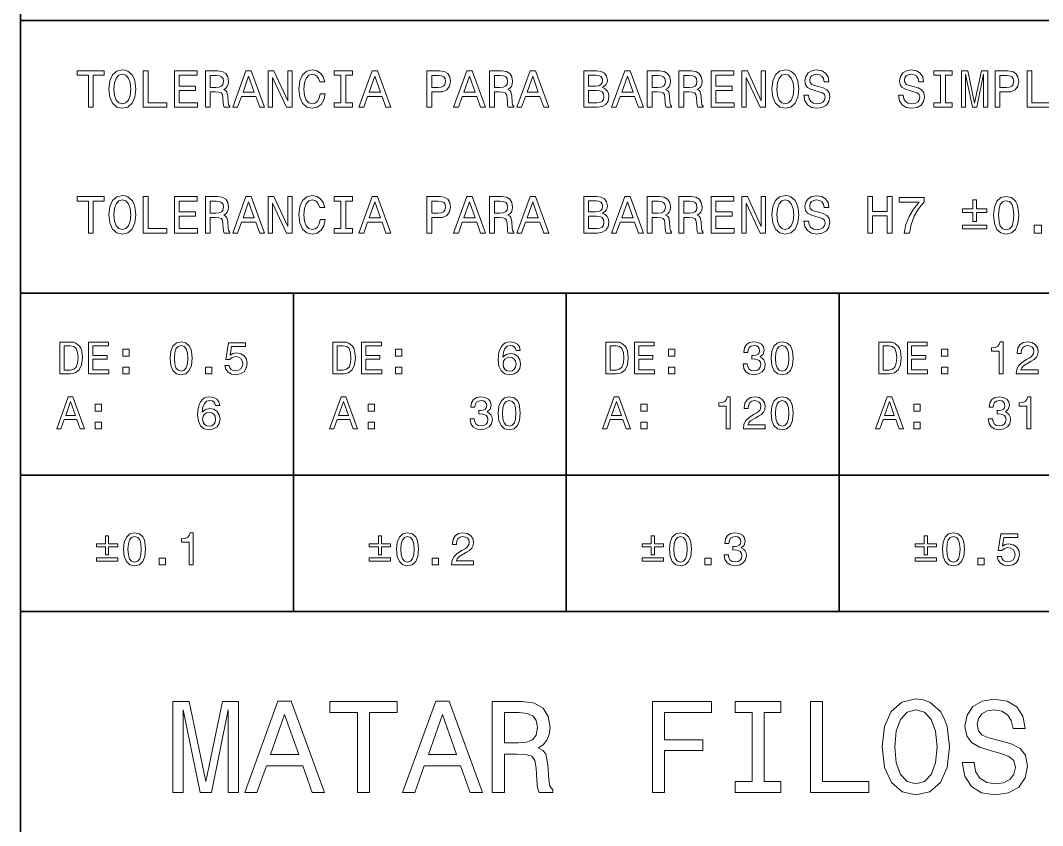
# Model space of a CAD drawing. Extents: x 4 to 291, y 4 to 205.
# Drawn here: x 236.36 to 264.2, y 105.08 to 127.01 of the extents above; entities that cross this region are included whole.
import ezdxf

# ---------------------------------------------------------------- set-up
doc = ezdxf.new("R2010")
doc.units = 0

msp = doc.modelspace()

# ---------------------------------------------------------------- linework, layer by layer
at = {"color": 7, "lineweight": 35}
for p, q in [((236.364685, 204.617981), (236.364685, 3.716543)), ((290.873962, 127.012932), (236.364685, 127.012932)), ((236.364685, 127.012932), (236.364685, 110.907913)), ((236.364685, 119.579849), (290.873962, 119.579849)), ((243.797775, 119.579849), (243.797775, 110.907913)), ((251.23085, 119.579849), (251.23085, 110.907913)), ((258.66394, 119.579849), (258.66394, 110.907913)), ((236.364685, 114.624458), (290.873962, 114.624458)), ((236.364685, 110.907913), (290.873962, 110.907913)), ((236.364685, 110.907913), (290.873962, 110.907913))]:
    msp.add_line(p, q, dxfattribs=at)
at = {"color": 7, "lineweight": 13}
for points in [[(238.215454, 124.646622), (238.346848, 124.646622), (238.346848, 125.517746), (238.646729, 125.517746), (238.646729, 125.637703), (237.914139, 125.637703), (237.914139, 125.517746), (238.215454, 125.517746)], [(238.773834, 125.142159), (238.799545, 124.91938), (238.873795, 124.755157), (238.989471, 124.653763), (239.140854, 124.619492), (239.290787, 124.653763), (239.407898, 124.755157), (239.480728, 124.91938), (239.507858, 125.142159), (239.480728, 125.36351), (239.44931, 125.453476), (239.407898, 125.52774), (239.290787, 125.629135), (239.219391, 125.654839), (239.140854, 125.664833), (238.988037, 125.629135), (238.872375, 125.529167), (238.799545, 125.364937)], [(239.710648, 124.646622), (240.347565, 124.646622), (240.347565, 124.766579), (239.842026, 124.766579), (239.842026, 125.637703), (239.710648, 125.637703)], [(240.560349, 124.646622), (241.18869, 124.646622), (241.18869, 124.766579), (240.691727, 124.766579), (240.691727, 125.102173), (241.13443, 125.102173), (241.13443, 125.220703), (240.691727, 125.220703), (240.691727, 125.517746), (241.177277, 125.517746), (241.177277, 125.637703), (240.560349, 125.637703)], [(241.401474, 124.646622), (241.534286, 124.646622), (241.534286, 125.065048), (241.669952, 125.065048), (241.769913, 125.06076), (241.832748, 125.040771), (241.86702, 124.993645), (241.881302, 124.909386), (241.888443, 124.780861), (241.897018, 124.696602), (241.914154, 124.646622), (242.064102, 124.646622), (242.064102, 124.673752), (242.03125, 124.713737), (242.019836, 124.788002), (242.009827, 124.947945), (241.98555, 125.066475), (241.952713, 125.1036), (241.901306, 125.130737), (241.95842, 125.166435), (241.998413, 125.216423), (242.024109, 125.279259), (242.032684, 125.354942), (242.012695, 125.474899), (241.955566, 125.564865), (241.861313, 125.619133), (241.732788, 125.637703), (241.401474, 125.637703)], [(242.145493, 124.646622), (242.276886, 124.646622), (242.381134, 124.93795), (242.776703, 124.93795), (242.880951, 124.646622), (243.015198, 124.646622), (242.652466, 125.63913), (242.506805, 125.63913)], [(243.113724, 124.646622), (243.232254, 124.646622), (243.232254, 125.45919), (243.612122, 124.646622), (243.764923, 124.646622), (243.764923, 125.637703), (243.644974, 125.637703), (243.644974, 124.825127), (243.269394, 125.637703), (243.113724, 125.637703)], [(244.530365, 125.01506), (244.501801, 124.895103), (244.454681, 124.809418), (244.388992, 124.756584), (244.311874, 124.739449), (244.219055, 124.765152), (244.146225, 124.84227), (244.097672, 124.967934), (244.081955, 125.142159), (244.097672, 125.314957), (244.144791, 125.442055), (244.217621, 125.519173), (244.311874, 125.546303), (244.380417, 125.532021), (244.43898, 125.492035), (244.484665, 125.427773), (244.516083, 125.339233), (244.651749, 125.339233), (244.608917, 125.474899), (244.534653, 125.577721), (244.433258, 125.641983), (244.311874, 125.664833), (244.160507, 125.629135), (244.04483, 125.529167), (243.970566, 125.364937), (243.944855, 125.142159), (243.970566, 124.91938), (244.04483, 124.755157), (244.160507, 124.653763), (244.311874, 124.619492), (244.444687, 124.646622), (244.551788, 124.722313), (244.627472, 124.84655), (244.667465, 125.01506)], [(245.093033, 124.766579), (244.910233, 124.766579), (244.910233, 124.646622), (245.407196, 124.646622), (245.407196, 124.766579), (245.224411, 124.766579), (245.224411, 125.517746), (245.407196, 125.517746), (245.407196, 125.637703), (244.910233, 125.637703), (244.910233, 125.517746), (245.093033, 125.517746)], [(245.58429, 124.646622), (245.715668, 124.646622), (245.819916, 124.93795), (246.215485, 124.93795), (246.319733, 124.646622), (246.453979, 124.646622), (246.091248, 125.63913), (245.945587, 125.63913)], [(247.436478, 124.646622), (247.567871, 124.646622), (247.567871, 125.065048), (247.713531, 125.065048), (247.860626, 125.072182), (247.977722, 125.122169), (248.053406, 125.219276), (248.079117, 125.352089), (248.059128, 125.474899), (248.001999, 125.564865), (247.907745, 125.619133), (247.779221, 125.637703), (247.436478, 125.637703)], [(248.163376, 124.646622), (248.294754, 124.646622), (248.399002, 124.93795), (248.794571, 124.93795), (248.898819, 124.646622), (249.033066, 124.646622), (248.670334, 125.63913), (248.524673, 125.63913)], [(249.138733, 124.646622), (249.271545, 124.646622), (249.271545, 125.065048), (249.407211, 125.065048), (249.507187, 125.06076), (249.570023, 125.040771), (249.604294, 124.993645), (249.618576, 124.909386), (249.625717, 124.780861), (249.634277, 124.696602), (249.651413, 124.646622), (249.801361, 124.646622), (249.801361, 124.673752), (249.768524, 124.713737), (249.757095, 124.788002), (249.747101, 124.947945), (249.722824, 125.066475), (249.689972, 125.1036), (249.638565, 125.130737), (249.695679, 125.166435), (249.735672, 125.216423), (249.761383, 125.279259), (249.769943, 125.354942), (249.749954, 125.474899), (249.692825, 125.564865), (249.598572, 125.619133), (249.470047, 125.637703), (249.138733, 125.637703)], [(249.882767, 124.646622), (250.014145, 124.646622), (250.118393, 124.93795), (250.513962, 124.93795), (250.61821, 124.646622), (250.752457, 124.646622), (250.389725, 125.63913), (250.244064, 125.63913)], [(252.214798, 125.182144), (252.314758, 125.264977), (252.340469, 125.320671), (252.34903, 125.389214), (252.330475, 125.496323), (252.27478, 125.573441), (252.184799, 125.62056), (252.059143, 125.637703), (251.706406, 125.637703), (251.706406, 124.646622), (252.079132, 124.646622), (252.211945, 124.666618), (252.310471, 124.725166), (252.371887, 124.817993), (252.393311, 124.943657), (252.380447, 125.027916), (252.346176, 125.097893), (252.290482, 125.1493)], [(252.461853, 124.646622), (252.593231, 124.646622), (252.697479, 124.93795), (253.093063, 124.93795), (253.197311, 124.646622), (253.331543, 124.646622), (252.968811, 125.63913), (252.823151, 125.63913)], [(253.437225, 124.646622), (253.570038, 124.646622), (253.570038, 125.065048), (253.705704, 125.065048), (253.805664, 125.06076), (253.8685, 125.040771), (253.902771, 124.993645), (253.917053, 124.909386), (253.924194, 124.780861), (253.932755, 124.696602), (253.94989, 124.646622), (254.099838, 124.646622), (254.099838, 124.673752), (254.067001, 124.713737), (254.055573, 124.788002), (254.045578, 124.947945), (254.021301, 125.066475), (253.988449, 125.1036), (253.937042, 125.130737), (253.994171, 125.166435), (254.034149, 125.216423), (254.05986, 125.279259), (254.06842, 125.354942), (254.048431, 125.474899), (253.991318, 125.564865), (253.897064, 125.619133), (253.768539, 125.637703), (253.437225, 125.637703)], [(254.296921, 124.646622), (254.429733, 124.646622), (254.429733, 125.065048), (254.565399, 125.065048), (254.665359, 125.06076), (254.728195, 125.040771), (254.762466, 124.993645), (254.776749, 124.909386), (254.78389, 124.780861), (254.79245, 124.696602), (254.809601, 124.646622), (254.959534, 124.646622), (254.959534, 124.673752), (254.926697, 124.713737), (254.915268, 124.788002), (254.905273, 124.947945), (254.880997, 125.066475), (254.848145, 125.1036), (254.796738, 125.130737), (254.853867, 125.166435), (254.893845, 125.216423), (254.919556, 125.279259), (254.928116, 125.354942), (254.908127, 125.474899), (254.851013, 125.564865), (254.75676, 125.619133), (254.628235, 125.637703), (254.296921, 125.637703)], [(255.175171, 124.646622), (255.803528, 124.646622), (255.803528, 124.766579), (255.306564, 124.766579), (255.306564, 125.102173), (255.749268, 125.102173), (255.749268, 125.220703), (255.306564, 125.220703), (255.306564, 125.517746), (255.792099, 125.517746), (255.792099, 125.637703), (255.175171, 125.637703)], [(256.009155, 124.646622), (256.127686, 124.646622), (256.127686, 125.45919), (256.507568, 124.646622), (256.66037, 124.646622), (256.66037, 125.637703), (256.540405, 125.637703), (256.540405, 124.825127), (256.164825, 125.637703), (256.009155, 125.637703)], [(256.827454, 125.142159), (256.853149, 124.91938), (256.927429, 124.755157), (257.043091, 124.653763), (257.194458, 124.619492), (257.344421, 124.653763), (257.461517, 124.755157), (257.534332, 124.91938), (257.561493, 125.142159), (257.534332, 125.36351), (257.50293, 125.453476), (257.461517, 125.52774), (257.344421, 125.629135), (257.27301, 125.654839), (257.194458, 125.664833), (257.041656, 125.629135), (256.925995, 125.529167), (256.853149, 125.364937)], [(257.828522, 124.973648), (257.698578, 124.973648), (257.727142, 124.822273), (257.798523, 124.710884), (257.908508, 124.643768), (258.057007, 124.619492), (258.204102, 124.642334), (258.314056, 124.70517), (258.384033, 124.803711), (258.40976, 124.933662), (258.388336, 125.050766), (258.328339, 125.12645), (258.231232, 125.176437), (258.101288, 125.213562), (257.989899, 125.2407), (257.917053, 125.272118), (257.875641, 125.31781), (257.862793, 125.389214), (257.875641, 125.453476), (257.912781, 125.502037), (257.96991, 125.534882), (258.048462, 125.546303), (258.128418, 125.532021), (258.191254, 125.493462), (258.232666, 125.429199), (258.252655, 125.342087), (258.382629, 125.342087), (258.382629, 125.344948), (258.359772, 125.479187), (258.292664, 125.579147), (258.186981, 125.641983), (258.044159, 125.663406), (257.915649, 125.641983), (257.815674, 125.582008), (257.751404, 125.489182), (257.728577, 125.369225), (257.747131, 125.262115), (257.801392, 125.189285), (257.887085, 125.140732), (258.004181, 125.1036), (258.119843, 125.070755), (258.20697, 125.039337), (258.259796, 124.993645), (258.278381, 124.91938), (258.26123, 124.843697), (258.216949, 124.786575), (258.149841, 124.75087), (258.062744, 124.739449), (257.965607, 124.755157), (257.891357, 124.80085), (257.844238, 124.875114)], [(260.407623, 124.973648), (260.277649, 124.973648), (260.306213, 124.822273), (260.377625, 124.710884), (260.487579, 124.643768), (260.636108, 124.619492), (260.783203, 124.642334), (260.893158, 124.70517), (260.963135, 124.803711), (260.988831, 124.933662), (260.967407, 125.050766), (260.90744, 125.12645), (260.810333, 125.176437), (260.680389, 125.213562), (260.569, 125.2407), (260.496155, 125.272118), (260.454742, 125.31781), (260.441895, 125.389214), (260.454742, 125.453476), (260.491882, 125.502037), (260.548981, 125.534882), (260.627533, 125.546303), (260.70752, 125.532021), (260.770355, 125.493462), (260.811768, 125.429199), (260.831757, 125.342087), (260.9617, 125.342087), (260.9617, 125.344948), (260.938843, 125.479187), (260.871735, 125.579147), (260.766052, 125.641983), (260.62326, 125.663406), (260.49472, 125.641983), (260.394775, 125.582008), (260.330505, 125.489182), (260.307648, 125.369225), (260.326202, 125.262115), (260.380493, 125.189285), (260.466156, 125.140732), (260.583252, 125.1036), (260.698944, 125.070755), (260.786041, 125.039337), (260.838898, 124.993645), (260.857452, 124.91938), (260.840332, 124.843697), (260.796051, 124.786575), (260.728943, 124.75087), (260.641815, 124.739449), (260.544708, 124.755157), (260.470459, 124.80085), (260.42334, 124.875114)], [(261.427246, 124.766579), (261.244476, 124.766579), (261.244476, 124.646622), (261.741425, 124.646622), (261.741425, 124.766579), (261.558624, 124.766579), (261.558624, 125.517746), (261.741425, 125.517746), (261.741425, 125.637703), (261.244476, 125.637703), (261.244476, 125.517746), (261.427246, 125.517746)], [(261.995636, 124.646622), (262.105591, 124.646622), (262.105591, 125.546303), (262.291229, 124.646622), (262.414062, 124.646622), (262.598267, 125.546303), (262.598267, 124.646622), (262.709656, 124.646622), (262.709656, 125.637703), (262.535431, 125.637703), (262.352631, 124.763725), (262.171265, 125.637703), (261.995636, 125.637703)], [(262.911011, 124.646622), (263.042389, 124.646622), (263.042389, 125.065048), (263.188049, 125.065048), (263.335144, 125.072182), (263.452271, 125.122169), (263.527954, 125.219276), (263.55365, 125.352089), (263.533661, 125.474899), (263.476532, 125.564865), (263.382263, 125.619133), (263.253754, 125.637703), (262.911011, 125.637703)], [(263.782135, 124.646622), (264.419067, 124.646622), (264.419067, 124.766579), (263.913513, 124.766579), (263.913513, 125.637703), (263.782135, 125.637703)], [(238.910934, 125.142159), (238.926636, 125.314957), (238.97377, 125.442055), (239.0466, 125.519173), (239.140854, 125.546303), (239.233673, 125.519173), (239.306503, 125.440628), (239.353622, 125.31353), (239.370758, 125.142159), (239.353622, 124.969368), (239.306503, 124.84227), (239.233673, 124.765152), (239.140854, 124.739449), (239.0466, 124.765152), (238.97377, 124.84227), (238.926636, 124.967934)], [(241.695663, 125.516312), (241.782776, 125.507744), (241.844177, 125.480614), (241.882736, 125.430634), (241.895584, 125.352089), (241.881302, 125.269257), (241.842743, 125.219276), (241.777054, 125.193573), (241.687088, 125.186432), (241.534286, 125.186432), (241.534286, 125.516312)], [(242.426834, 125.059334), (242.579636, 125.496323), (242.732437, 125.059334)], [(245.865616, 125.059334), (246.018417, 125.496323), (246.171219, 125.059334)], [(247.743515, 125.516312), (247.829208, 125.507744), (247.892044, 125.480614), (247.929169, 125.430634), (247.942017, 125.352089), (247.927734, 125.269257), (247.889175, 125.219276), (247.823486, 125.193573), (247.733521, 125.186432), (247.567871, 125.186432), (247.567871, 125.516312)], [(248.444702, 125.059334), (248.597504, 125.496323), (248.750305, 125.059334)], [(249.432922, 125.516312), (249.520035, 125.507744), (249.581436, 125.480614), (249.619995, 125.430634), (249.632858, 125.352089), (249.618576, 125.269257), (249.580017, 125.219276), (249.514328, 125.193573), (249.424347, 125.186432), (249.271545, 125.186432), (249.271545, 125.516312)], [(250.164093, 125.059334), (250.316895, 125.496323), (250.469696, 125.059334)], [(252.031998, 125.226418), (251.837784, 125.226418), (251.837784, 125.519173), (252.043427, 125.519173), (252.120544, 125.510605), (252.174805, 125.484894), (252.207657, 125.440628), (252.219086, 125.374939), (252.206223, 125.309242), (252.171951, 125.26355), (252.113403, 125.234985)], [(252.743179, 125.059334), (252.895981, 125.496323), (253.048782, 125.059334)], [(253.7314, 125.516312), (253.818512, 125.507744), (253.879929, 125.480614), (253.918488, 125.430634), (253.931335, 125.352089), (253.917053, 125.269257), (253.878494, 125.219276), (253.812805, 125.193573), (253.722839, 125.186432), (253.570038, 125.186432), (253.570038, 125.516312)], [(254.591095, 125.516312), (254.678207, 125.507744), (254.739624, 125.480614), (254.778168, 125.430634), (254.791031, 125.352089), (254.776749, 125.269257), (254.73819, 125.219276), (254.672501, 125.193573), (254.582535, 125.186432), (254.429733, 125.186432), (254.429733, 125.516312)], [(256.964539, 125.142159), (256.980255, 125.314957), (257.027374, 125.442055), (257.10022, 125.519173), (257.194458, 125.546303), (257.287292, 125.519173), (257.360107, 125.440628), (257.407257, 125.31353), (257.424377, 125.142159), (257.407257, 124.969368), (257.360107, 124.84227), (257.287292, 124.765152), (257.194458, 124.739449), (257.10022, 124.765152), (257.027374, 124.84227), (256.980255, 124.967934)], [(263.218048, 125.516312), (263.303741, 125.507744), (263.366577, 125.480614), (263.403687, 125.430634), (263.416565, 125.352089), (263.402283, 125.269257), (263.363708, 125.219276), (263.298035, 125.193573), (263.208069, 125.186432), (263.042389, 125.186432), (263.042389, 125.516312)], [(252.063416, 124.765152), (251.837784, 124.765152), (251.837784, 125.106461), (252.050568, 125.106461), (252.140533, 125.096466), (252.204803, 125.066475), (252.243362, 125.01506), (252.25621, 124.940804), (252.243362, 124.862259), (252.207657, 124.807991), (252.147675, 124.775146)], [(238.215454, 121.222122), (238.346848, 121.222122), (238.346848, 122.093246), (238.646729, 122.093246), (238.646729, 122.213203), (237.914139, 122.213203), (237.914139, 122.093246), (238.215454, 122.093246)], [(238.773834, 121.717659), (238.799545, 121.494881), (238.873795, 121.330658), (238.989471, 121.229263), (239.140854, 121.194992), (239.290787, 121.229263), (239.407898, 121.330658), (239.480728, 121.494881), (239.507858, 121.717659), (239.480728, 121.939011), (239.44931, 122.028976), (239.407898, 122.103241), (239.290787, 122.204636), (239.219391, 122.230339), (239.140854, 122.240334), (238.988037, 122.204636), (238.872375, 122.104668), (238.799545, 121.940437)], [(239.710648, 121.222122), (240.347565, 121.222122), (240.347565, 121.342079), (239.842026, 121.342079), (239.842026, 122.213203), (239.710648, 122.213203)], [(240.560349, 121.222122), (241.18869, 121.222122), (241.18869, 121.342079), (240.691727, 121.342079), (240.691727, 121.677673), (241.13443, 121.677673), (241.13443, 121.796204), (240.691727, 121.796204), (240.691727, 122.093246), (241.177277, 122.093246), (241.177277, 122.213203), (240.560349, 122.213203)], [(241.401474, 121.222122), (241.534286, 121.222122), (241.534286, 121.640549), (241.669952, 121.640549), (241.769913, 121.636261), (241.832748, 121.616272), (241.86702, 121.569145), (241.881302, 121.484886), (241.888443, 121.356361), (241.897018, 121.272102), (241.914154, 121.222122), (242.064102, 121.222122), (242.064102, 121.249252), (242.03125, 121.289238), (242.019836, 121.363503), (242.009827, 121.523445), (241.98555, 121.641975), (241.952713, 121.6791), (241.901306, 121.706238), (241.95842, 121.741936), (241.998413, 121.791924), (242.024109, 121.854759), (242.032684, 121.930443), (242.012695, 122.0504), (241.955566, 122.140366), (241.861313, 122.194633), (241.732788, 122.213203), (241.401474, 122.213203)], [(242.145493, 121.222122), (242.276886, 121.222122), (242.381134, 121.513451), (242.776703, 121.513451), (242.880951, 121.222122), (243.015198, 121.222122), (242.652466, 122.21463), (242.506805, 122.21463)], [(243.113724, 121.222122), (243.232254, 121.222122), (243.232254, 122.034691), (243.612122, 121.222122), (243.764923, 121.222122), (243.764923, 122.213203), (243.644974, 122.213203), (243.644974, 121.400627), (243.269394, 122.213203), (243.113724, 122.213203)], [(244.530365, 121.590561), (244.501801, 121.470604), (244.454681, 121.384918), (244.388992, 121.332085), (244.311874, 121.314949), (244.219055, 121.340652), (244.146225, 121.41777), (244.097672, 121.543434), (244.081955, 121.717659), (244.097672, 121.890457), (244.144791, 122.017555), (244.217621, 122.094673), (244.311874, 122.121803), (244.380417, 122.107521), (244.43898, 122.067535), (244.484665, 122.003273), (244.516083, 121.914734), (244.651749, 121.914734), (244.608917, 122.0504), (244.534653, 122.153221), (244.433258, 122.217484), (244.311874, 122.240334), (244.160507, 122.204636), (244.04483, 122.104668), (243.970566, 121.940437), (243.944855, 121.717659), (243.970566, 121.494881), (244.04483, 121.330658), (244.160507, 121.229263), (244.311874, 121.194992), (244.444687, 121.222122), (244.551788, 121.297813), (244.627472, 121.42205), (244.667465, 121.590561)], [(245.093033, 121.342079), (244.910233, 121.342079), (244.910233, 121.222122), (245.407196, 121.222122), (245.407196, 121.342079), (245.224411, 121.342079), (245.224411, 122.093246), (245.407196, 122.093246), (245.407196, 122.213203), (244.910233, 122.213203), (244.910233, 122.093246), (245.093033, 122.093246)], [(245.58429, 121.222122), (245.715668, 121.222122), (245.819916, 121.513451), (246.215485, 121.513451), (246.319733, 121.222122), (246.453979, 121.222122), (246.091248, 122.21463), (245.945587, 122.21463)], [(247.436478, 121.222122), (247.567871, 121.222122), (247.567871, 121.640549), (247.713531, 121.640549), (247.860626, 121.647682), (247.977722, 121.69767), (248.053406, 121.794777), (248.079117, 121.927589), (248.059128, 122.0504), (248.001999, 122.140366), (247.907745, 122.194633), (247.779221, 122.213203), (247.436478, 122.213203)], [(248.163376, 121.222122), (248.294754, 121.222122), (248.399002, 121.513451), (248.794571, 121.513451), (248.898819, 121.222122), (249.033066, 121.222122), (248.670334, 122.21463), (248.524673, 122.21463)], [(249.138733, 121.222122), (249.271545, 121.222122), (249.271545, 121.640549), (249.407211, 121.640549), (249.507187, 121.636261), (249.570023, 121.616272), (249.604294, 121.569145), (249.618576, 121.484886), (249.625717, 121.356361), (249.634277, 121.272102), (249.651413, 121.222122), (249.801361, 121.222122), (249.801361, 121.249252), (249.768524, 121.289238), (249.757095, 121.363503), (249.747101, 121.523445), (249.722824, 121.641975), (249.689972, 121.6791), (249.638565, 121.706238), (249.695679, 121.741936), (249.735672, 121.791924), (249.761383, 121.854759), (249.769943, 121.930443), (249.749954, 122.0504), (249.692825, 122.140366), (249.598572, 122.194633), (249.470047, 122.213203), (249.138733, 122.213203)], [(249.882767, 121.222122), (250.014145, 121.222122), (250.118393, 121.513451), (250.513962, 121.513451), (250.61821, 121.222122), (250.752457, 121.222122), (250.389725, 122.21463), (250.244064, 122.21463)], [(252.214798, 121.757645), (252.314758, 121.840477), (252.340469, 121.896172), (252.34903, 121.964714), (252.330475, 122.071823), (252.27478, 122.148941), (252.184799, 122.19606), (252.059143, 122.213203), (251.706406, 122.213203), (251.706406, 121.222122), (252.079132, 121.222122), (252.211945, 121.242119), (252.310471, 121.300667), (252.371887, 121.393494), (252.393311, 121.519157), (252.380447, 121.603416), (252.346176, 121.673393), (252.290482, 121.7248)], [(252.461853, 121.222122), (252.593231, 121.222122), (252.697479, 121.513451), (253.093063, 121.513451), (253.197311, 121.222122), (253.331543, 121.222122), (252.968811, 122.21463), (252.823151, 122.21463)], [(253.437225, 121.222122), (253.570038, 121.222122), (253.570038, 121.640549), (253.705704, 121.640549), (253.805664, 121.636261), (253.8685, 121.616272), (253.902771, 121.569145), (253.917053, 121.484886), (253.924194, 121.356361), (253.932755, 121.272102), (253.94989, 121.222122), (254.099838, 121.222122), (254.099838, 121.249252), (254.067001, 121.289238), (254.055573, 121.363503), (254.045578, 121.523445), (254.021301, 121.641975), (253.988449, 121.6791), (253.937042, 121.706238), (253.994171, 121.741936), (254.034149, 121.791924), (254.05986, 121.854759), (254.06842, 121.930443), (254.048431, 122.0504), (253.991318, 122.140366), (253.897064, 122.194633), (253.768539, 122.213203), (253.437225, 122.213203)], [(254.296921, 121.222122), (254.429733, 121.222122), (254.429733, 121.640549), (254.565399, 121.640549), (254.665359, 121.636261), (254.728195, 121.616272), (254.762466, 121.569145), (254.776749, 121.484886), (254.78389, 121.356361), (254.79245, 121.272102), (254.809601, 121.222122), (254.959534, 121.222122), (254.959534, 121.249252), (254.926697, 121.289238), (254.915268, 121.363503), (254.905273, 121.523445), (254.880997, 121.641975), (254.848145, 121.6791), (254.796738, 121.706238), (254.853867, 121.741936), (254.893845, 121.791924), (254.919556, 121.854759), (254.928116, 121.930443), (254.908127, 122.0504), (254.851013, 122.140366), (254.75676, 122.194633), (254.628235, 122.213203), (254.296921, 122.213203)], [(255.175171, 121.222122), (255.803528, 121.222122), (255.803528, 121.342079), (255.306564, 121.342079), (255.306564, 121.677673), (255.749268, 121.677673), (255.749268, 121.796204), (255.306564, 121.796204), (255.306564, 122.093246), (255.792099, 122.093246), (255.792099, 122.213203), (255.175171, 122.213203)], [(256.009155, 121.222122), (256.127686, 121.222122), (256.127686, 122.034691), (256.507568, 121.222122), (256.66037, 121.222122), (256.66037, 122.213203), (256.540405, 122.213203), (256.540405, 121.400627), (256.164825, 122.213203), (256.009155, 122.213203)], [(256.827454, 121.717659), (256.853149, 121.494881), (256.927429, 121.330658), (257.043091, 121.229263), (257.194458, 121.194992), (257.344421, 121.229263), (257.461517, 121.330658), (257.534332, 121.494881), (257.561493, 121.717659), (257.534332, 121.939011), (257.50293, 122.028976), (257.461517, 122.103241), (257.344421, 122.204636), (257.27301, 122.230339), (257.194458, 122.240334), (257.041656, 122.204636), (256.925995, 122.104668), (256.853149, 121.940437)], [(257.828522, 121.549149), (257.698578, 121.549149), (257.727142, 121.397774), (257.798523, 121.286385), (257.908508, 121.219269), (258.057007, 121.194992), (258.204102, 121.217834), (258.314056, 121.28067), (258.384033, 121.379211), (258.40976, 121.509163), (258.388336, 121.626266), (258.328339, 121.70195), (258.231232, 121.751938), (258.101288, 121.789062), (257.989899, 121.8162), (257.917053, 121.847618), (257.875641, 121.893311), (257.862793, 121.964714), (257.875641, 122.028976), (257.912781, 122.077538), (257.96991, 122.110382), (258.048462, 122.121803), (258.128418, 122.107521), (258.191254, 122.068962), (258.232666, 122.0047), (258.252655, 121.917587), (258.382629, 121.917587), (258.382629, 121.920448), (258.359772, 122.054688), (258.292664, 122.154648), (258.186981, 122.217484), (258.044159, 122.238907), (257.915649, 122.217484), (257.815674, 122.157509), (257.751404, 122.064682), (257.728577, 121.944725), (257.747131, 121.837616), (257.801392, 121.764786), (257.887085, 121.716232), (258.004181, 121.6791), (258.119843, 121.646255), (258.20697, 121.614838), (258.259796, 121.569145), (258.278381, 121.494881), (258.26123, 121.419197), (258.216949, 121.362076), (258.149841, 121.32637), (258.062744, 121.314949), (257.965607, 121.330658), (257.891357, 121.37635), (257.844238, 121.450615)], [(259.44223, 121.222122), (259.575043, 121.222122), (259.575043, 121.687675), (259.972046, 121.687675), (259.972046, 121.222122), (260.103424, 121.222122), (260.103424, 122.213203), (259.972046, 122.213203), (259.972046, 121.809059), (259.575043, 121.809059), (259.575043, 122.213203), (259.44223, 122.213203)], [(262.868164, 121.706238), (262.889587, 121.482033), (262.956726, 121.32209), (263.063812, 121.224976), (263.212341, 121.193558), (263.359436, 121.224976), (263.466522, 121.32209), (263.532227, 121.482033), (263.555084, 121.706238), (263.532227, 121.929016), (263.505096, 122.017555), (263.466522, 122.090385), (263.359436, 122.187492), (263.212341, 122.220337), (263.063812, 122.187492), (262.956726, 122.088959), (262.889587, 121.929016)], [(238.910934, 121.717659), (238.926636, 121.890457), (238.97377, 122.017555), (239.0466, 122.094673), (239.140854, 122.121803), (239.233673, 122.094673), (239.306503, 122.016129), (239.353622, 121.88903), (239.370758, 121.717659), (239.353622, 121.544868), (239.306503, 121.41777), (239.233673, 121.340652), (239.140854, 121.314949), (239.0466, 121.340652), (238.97377, 121.41777), (238.926636, 121.543434)], [(241.695663, 122.091812), (241.782776, 122.083244), (241.844177, 122.056114), (241.882736, 122.006134), (241.895584, 121.927589), (241.881302, 121.844757), (241.842743, 121.794777), (241.777054, 121.769073), (241.687088, 121.761932), (241.534286, 121.761932), (241.534286, 122.091812)], [(242.426834, 121.634834), (242.579636, 122.071823), (242.732437, 121.634834)], [(245.865616, 121.634834), (246.018417, 122.071823), (246.171219, 121.634834)], [(247.743515, 122.091812), (247.829208, 122.083244), (247.892044, 122.056114), (247.929169, 122.006134), (247.942017, 121.927589), (247.927734, 121.844757), (247.889175, 121.794777), (247.823486, 121.769073), (247.733521, 121.761932), (247.567871, 121.761932), (247.567871, 122.091812)], [(248.444702, 121.634834), (248.597504, 122.071823), (248.750305, 121.634834)], [(249.432922, 122.091812), (249.520035, 122.083244), (249.581436, 122.056114), (249.619995, 122.006134), (249.632858, 121.927589), (249.618576, 121.844757), (249.580017, 121.794777), (249.514328, 121.769073), (249.424347, 121.761932), (249.271545, 121.761932), (249.271545, 122.091812)], [(250.164093, 121.634834), (250.316895, 122.071823), (250.469696, 121.634834)], [(252.031998, 121.801918), (251.837784, 121.801918), (251.837784, 122.094673), (252.043427, 122.094673), (252.120544, 122.086105), (252.174805, 122.060394), (252.207657, 122.016129), (252.219086, 121.950439), (252.206223, 121.884743), (252.171951, 121.83905), (252.113403, 121.810486)], [(252.743179, 121.634834), (252.895981, 122.071823), (253.048782, 121.634834)], [(253.7314, 122.091812), (253.818512, 122.083244), (253.879929, 122.056114), (253.918488, 122.006134), (253.931335, 121.927589), (253.917053, 121.844757), (253.878494, 121.794777), (253.812805, 121.769073), (253.722839, 121.761932), (253.570038, 121.761932), (253.570038, 122.091812)], [(254.591095, 122.091812), (254.678207, 122.083244), (254.739624, 122.056114), (254.778168, 122.006134), (254.791031, 121.927589), (254.776749, 121.844757), (254.73819, 121.794777), (254.672501, 121.769073), (254.582535, 121.761932), (254.429733, 121.761932), (254.429733, 122.091812)], [(256.964539, 121.717659), (256.980255, 121.890457), (257.027374, 122.017555), (257.10022, 122.094673), (257.194458, 122.121803), (257.287292, 122.094673), (257.360107, 122.016129), (257.407257, 121.88903), (257.424377, 121.717659), (257.407257, 121.544868), (257.360107, 121.41777), (257.287292, 121.340652), (257.194458, 121.314949), (257.10022, 121.340652), (257.027374, 121.41777), (256.980255, 121.543434)], [(260.434753, 121.222122), (260.578979, 121.222122), (260.626099, 121.457756), (260.708923, 121.677673), (260.82605, 121.881889), (260.978851, 122.07325), (260.978851, 122.19178), (260.299072, 122.19178), (260.299072, 122.061829), (260.841736, 122.061829), (260.684662, 121.869034), (260.566132, 121.667679), (260.483307, 121.453468)], [(262.302673, 121.53344), (262.401184, 121.53344), (262.401184, 121.780495), (262.68396, 121.780495), (262.68396, 121.877602), (262.401184, 121.877602), (262.401184, 122.12323), (262.302673, 122.12323), (262.302673, 121.877602), (262.019897, 121.877602), (262.019897, 121.780495), (262.302673, 121.780495)], [(263.00528, 121.706238), (263.016693, 121.879036), (263.052399, 122.003273), (263.116669, 122.076103), (263.212341, 122.101814), (263.30658, 122.076103), (263.37085, 122.003273), (263.406555, 121.879036), (263.417969, 121.706238), (263.406555, 121.532013), (263.37085, 121.407768), (263.30658, 121.334938), (263.212341, 121.310661), (263.116669, 121.334938), (263.052399, 121.407768), (263.016693, 121.532013)], [(252.063416, 121.340652), (251.837784, 121.340652), (251.837784, 121.681961), (252.050568, 121.681961), (252.140533, 121.671967), (252.204803, 121.641975), (252.243362, 121.590561), (252.25621, 121.516304), (252.243362, 121.437759), (252.207657, 121.383492), (252.147675, 121.350647)], [(262.019897, 121.436333), (262.019897, 121.337799), (262.68396, 121.337799), (262.68396, 121.436333)], [(263.973511, 121.222122), (264.170563, 121.222122), (264.170563, 121.434906), (263.973511, 121.434906)], [(237.730621, 118.25264), (237.441971, 118.25264), (237.441971, 117.385445), (237.730621, 117.385445), (237.866821, 117.412933), (237.968048, 117.496658), (238.030518, 117.632858), (238.053009, 117.819038), (238.03302, 118.008972), (238.008026, 118.083946), (237.973038, 118.143929), (237.871826, 118.225151), (237.805603, 118.24514)], [(237.721878, 118.148926), (237.816849, 118.13018), (237.881821, 118.072701), (237.920563, 117.970238), (237.93306, 117.819038), (237.919312, 117.672844), (237.880569, 117.570381), (237.814346, 117.509148), (237.721878, 117.489159), (237.558182, 117.489159), (237.558182, 118.148926)], [(238.221695, 117.385445), (238.771515, 117.385445), (238.771515, 117.49041), (238.336655, 117.49041), (238.336655, 117.78405), (238.72403, 117.78405), (238.72403, 117.887764), (238.336655, 117.887764), (238.336655, 118.147675), (238.761505, 118.147675), (238.761505, 118.25264), (238.221695, 118.25264)], [(239.150131, 117.87027), (239.322571, 117.87027), (239.322571, 118.056458), (239.150131, 118.056458)], [(240.439667, 117.809044), (240.458405, 117.612862), (240.517136, 117.472916), (240.610855, 117.387947), (240.740814, 117.360451), (240.869522, 117.387947), (240.963226, 117.472916), (241.020706, 117.612862), (241.04071, 117.809044), (241.020706, 118.003975), (240.996979, 118.081451), (240.963226, 118.14518), (240.869522, 118.230148), (240.740814, 118.258888), (240.610855, 118.230148), (240.517136, 118.143929), (240.458405, 118.003975)], [(240.559631, 117.809044), (240.569626, 117.960243), (240.600861, 118.068954), (240.657089, 118.132683), (240.740814, 118.155174), (240.823288, 118.132683), (240.879517, 118.068954), (240.910751, 117.960243), (240.920746, 117.809044), (240.910751, 117.656601), (240.879517, 117.54789), (240.823288, 117.484161), (240.740814, 117.462914), (240.657089, 117.484161), (240.600861, 117.54789), (240.569626, 117.656601)], [(241.935394, 117.611618), (241.962875, 117.509148), (242.024109, 117.429176), (242.114075, 117.379196), (242.229034, 117.360451), (242.35524, 117.382942), (242.453949, 117.444176), (242.516434, 117.541641), (242.540176, 117.666595), (242.518936, 117.782806), (242.458954, 117.874023), (242.365234, 117.932755), (242.244034, 117.953995), (242.150314, 117.938995), (242.077835, 117.897766), (242.112823, 118.131432), (242.492691, 118.131432), (242.492691, 118.233894), (242.029114, 118.233894), (241.960388, 117.774055), (242.060349, 117.774055), (242.132812, 117.832787), (242.225281, 117.854027), (242.305252, 117.840286), (242.366486, 117.800301), (242.405228, 117.739067), (242.418976, 117.660347), (242.405228, 117.581627), (242.365234, 117.520393), (242.304016, 117.481659), (242.225281, 117.467918), (242.159058, 117.476662), (242.107834, 117.505402), (242.070343, 117.550385), (242.051605, 117.611618)], [(245.163712, 118.25264), (244.875061, 118.25264), (244.875061, 117.385445), (245.163712, 117.385445), (245.299911, 117.412933), (245.401138, 117.496658), (245.463608, 117.632858), (245.486099, 117.819038), (245.46611, 118.008972), (245.441116, 118.083946), (245.406128, 118.143929), (245.304916, 118.225151), (245.238693, 118.24514)], [(245.154968, 118.148926), (245.249939, 118.13018), (245.314911, 118.072701), (245.353653, 117.970238), (245.36615, 117.819038), (245.352402, 117.672844), (245.31366, 117.570381), (245.247437, 117.509148), (245.154968, 117.489159), (244.991272, 117.489159), (244.991272, 118.148926)], [(245.654785, 117.385445), (246.204605, 117.385445), (246.204605, 117.49041), (245.769745, 117.49041), (245.769745, 117.78405), (246.15712, 117.78405), (246.15712, 117.887764), (245.769745, 117.887764), (245.769745, 118.147675), (246.194595, 118.147675), (246.194595, 118.25264), (245.654785, 118.25264)], [(246.583221, 117.87027), (246.755646, 117.87027), (246.755646, 118.056458), (246.583221, 118.056458)], [(249.978271, 118.018974), (249.954529, 118.120186), (249.899536, 118.19516), (249.814575, 118.242645), (249.704605, 118.258888), (249.63089, 118.250137), (249.567154, 118.226395), (249.510925, 118.18766), (249.46344, 118.132683), (249.425964, 118.063957), (249.398468, 117.980232), (249.380981, 117.881516), (249.375977, 117.770309), (249.395966, 117.592873), (249.457199, 117.464165), (249.555908, 117.386696), (249.690872, 117.360451), (249.812073, 117.382942), (249.904541, 117.441673), (249.964523, 117.534142), (249.985764, 117.651604), (249.964523, 117.770309), (249.907043, 117.861526), (249.818314, 117.919006), (249.708359, 117.938995), (249.589645, 117.914009), (249.500931, 117.842781), (249.519669, 117.980232), (249.559662, 118.078949), (249.620895, 118.13768), (249.705856, 118.157669), (249.768341, 118.147675), (249.815826, 118.121437), (249.847061, 118.077698), (249.863312, 118.018974)], [(252.596786, 118.25264), (252.308136, 118.25264), (252.308136, 117.385445), (252.596786, 117.385445), (252.732986, 117.412933), (252.834213, 117.496658), (252.896683, 117.632858), (252.919174, 117.819038), (252.899185, 118.008972), (252.874191, 118.083946), (252.839203, 118.143929), (252.737991, 118.225151), (252.671768, 118.24514)], [(252.588043, 118.148926), (252.683014, 118.13018), (252.747986, 118.072701), (252.786728, 117.970238), (252.799225, 117.819038), (252.785477, 117.672844), (252.746735, 117.570381), (252.680511, 117.509148), (252.588043, 117.489159), (252.424347, 117.489159), (252.424347, 118.148926)], [(253.08786, 117.385445), (253.63768, 117.385445), (253.63768, 117.49041), (253.20282, 117.49041), (253.20282, 117.78405), (253.590195, 117.78405), (253.590195, 117.887764), (253.20282, 117.887764), (253.20282, 118.147675), (253.62767, 118.147675), (253.62767, 118.25264), (253.08786, 118.25264)], [(254.016296, 117.87027), (254.188721, 117.87027), (254.188721, 118.056458), (254.016296, 118.056458)], [(256.044312, 117.657845), (256.044312, 117.649101), (256.064301, 117.529144), (256.123047, 117.439178), (256.215515, 117.381699), (256.337982, 117.360451), (256.467926, 117.381699), (256.565399, 117.436676), (256.627869, 117.524147), (256.65036, 117.636604), (256.64035, 117.710327), (256.612885, 117.770309), (256.567902, 117.816544), (256.507904, 117.850281), (256.589142, 117.917755), (256.617859, 118.025215), (256.599121, 118.122681), (256.54541, 118.196411), (256.457916, 118.242645), (256.337982, 118.258888), (256.225494, 118.238892), (256.139282, 118.183914), (256.083069, 118.096443), (256.064301, 117.980232), (256.064301, 117.971489), (256.175537, 117.971489), (256.185516, 118.05146), (256.218018, 118.10894), (256.270477, 118.143929), (256.344208, 118.156425), (256.40918, 118.146423), (256.456665, 118.120186), (256.485413, 118.077698), (256.496674, 118.020218), (256.485413, 117.958992), (256.455414, 117.917755), (256.402954, 117.892769), (256.331726, 117.885269), (256.28299, 117.88652), (256.28299, 117.787804), (256.344208, 117.790298), (256.422943, 117.779053), (256.481659, 117.749069), (256.516663, 117.700333), (256.529144, 117.636604), (256.515411, 117.564133), (256.479156, 117.510399), (256.421692, 117.476662), (256.345459, 117.465416), (256.266754, 117.477913), (256.209259, 117.515396), (256.173035, 117.575378), (256.159271, 117.657845)], [(256.810303, 117.809044), (256.829041, 117.612862), (256.887787, 117.472916), (256.981476, 117.387947), (257.11145, 117.360451), (257.240143, 117.387947), (257.333862, 117.472916), (257.391357, 117.612862), (257.411346, 117.809044), (257.391357, 118.003975), (257.367615, 118.081451), (257.333862, 118.14518), (257.240143, 118.230148), (257.11145, 118.258888), (256.981476, 118.230148), (256.887787, 118.143929), (256.829041, 118.003975)], [(256.930267, 117.809044), (256.940247, 117.960243), (256.971497, 118.068954), (257.02771, 118.132683), (257.11145, 118.155174), (257.193909, 118.132683), (257.250153, 118.068954), (257.281372, 117.960243), (257.291382, 117.809044), (257.281372, 117.656601), (257.250153, 117.54789), (257.193909, 117.484161), (257.11145, 117.462914), (257.02771, 117.484161), (256.971497, 117.54789), (256.940247, 117.656601)], [(260.029907, 118.25264), (259.741241, 118.25264), (259.741241, 117.385445), (260.029907, 117.385445), (260.166107, 117.412933), (260.267303, 117.496658), (260.329803, 117.632858), (260.352295, 117.819038), (260.332275, 118.008972), (260.307312, 118.083946), (260.272308, 118.143929), (260.171082, 118.225151), (260.104858, 118.24514)], [(260.021149, 118.148926), (260.116119, 118.13018), (260.181091, 118.072701), (260.219818, 117.970238), (260.23233, 117.819038), (260.218567, 117.672844), (260.17984, 117.570381), (260.113617, 117.509148), (260.021149, 117.489159), (259.857452, 117.489159), (259.857452, 118.148926)], [(260.520966, 117.385445), (261.07077, 117.385445), (261.07077, 117.49041), (260.635925, 117.49041), (260.635925, 117.78405), (261.023285, 117.78405), (261.023285, 117.887764), (260.635925, 117.887764), (260.635925, 118.147675), (261.060791, 118.147675), (261.060791, 118.25264), (260.520966, 118.25264)], [(261.449402, 117.87027), (261.621826, 117.87027), (261.621826, 118.056458), (261.449402, 118.056458)], [(263.017578, 117.385445), (263.131287, 117.385445), (263.131287, 118.258888), (263.046326, 118.258888), (263.023834, 118.182663), (262.978851, 118.131432), (262.910126, 118.10144), (262.815155, 118.091446), (262.815155, 118.002724), (263.017578, 118.002724)], [(263.487427, 117.385445), (264.083466, 117.385445), (264.083466, 117.492905), (263.612366, 117.492905), (263.638611, 117.551636), (263.683594, 117.600372), (263.822296, 117.689087), (263.896027, 117.726578), (263.978516, 117.780304), (264.037231, 117.842781), (264.070953, 117.916504), (264.083466, 118.000229), (264.062225, 118.105186), (264.003479, 118.18766), (263.913513, 118.240143), (263.797302, 118.258888), (263.677368, 118.23764), (263.586151, 118.178917), (263.527405, 118.085197), (263.507416, 117.961494), (263.507416, 117.944), (263.621124, 117.944), (263.621124, 117.953995), (263.632385, 118.038963), (263.666107, 118.10144), (263.719849, 118.141426), (263.791077, 118.155174), (263.863556, 118.142677), (263.917267, 118.111435), (263.952271, 118.062706), (263.964752, 118.00148), (263.955994, 117.944), (263.932281, 117.895264), (263.892273, 117.852783), (263.837311, 117.815292), (263.76358, 117.775307), (263.641113, 117.697838), (263.554901, 117.615364), (263.503662, 117.515396), (263.487427, 117.389191)], [(249.864548, 117.650352), (249.850815, 117.571632), (249.815826, 117.51165), (249.759598, 117.471664), (249.689621, 117.459167), (249.615891, 117.471664), (249.559662, 117.510399), (249.523422, 117.570381), (249.512177, 117.649101), (249.524673, 117.726578), (249.559662, 117.785301), (249.617142, 117.822792), (249.694611, 117.836533), (249.762085, 117.822792), (249.815826, 117.786552), (249.850815, 117.727821)], [(239.150131, 117.385445), (239.322571, 117.385445), (239.322571, 117.571632), (239.150131, 117.571632)], [(241.40683, 117.385445), (241.579269, 117.385445), (241.579269, 117.571632), (241.40683, 117.571632)], [(246.583221, 117.385445), (246.755646, 117.385445), (246.755646, 117.571632), (246.583221, 117.571632)], [(254.016296, 117.385445), (254.188721, 117.385445), (254.188721, 117.571632), (254.016296, 117.571632)], [(261.449402, 117.385445), (261.621826, 117.385445), (261.621826, 117.571632), (261.449402, 117.571632)], [(237.352005, 115.887222), (237.466965, 115.887222), (237.558182, 116.142136), (237.904312, 116.142136), (237.995529, 115.887222), (238.112991, 115.887222), (237.795609, 116.755669), (237.668152, 116.755669)], [(241.792938, 116.520752), (241.769196, 116.621964), (241.714218, 116.696938), (241.629242, 116.744415), (241.519287, 116.760666), (241.445557, 116.751915), (241.381836, 116.728172), (241.325607, 116.689438), (241.278122, 116.63446), (241.240631, 116.565735), (241.21315, 116.48201), (241.195648, 116.383293), (241.190659, 116.272087), (241.210648, 116.09465), (241.271881, 115.965942), (241.37059, 115.888474), (241.505539, 115.862228), (241.626755, 115.88472), (241.719208, 115.943451), (241.77919, 116.035919), (241.80043, 116.153381), (241.77919, 116.272087), (241.72171, 116.363304), (241.632996, 116.420784), (241.523041, 116.440773), (241.404327, 116.415787), (241.315613, 116.344559), (241.334351, 116.48201), (241.374344, 116.580727), (241.435562, 116.639458), (241.520538, 116.659447), (241.583008, 116.649452), (241.630493, 116.623215), (241.661743, 116.579475), (241.677979, 116.520752)], [(244.785095, 115.887222), (244.900055, 115.887222), (244.991272, 116.142136), (245.337402, 116.142136), (245.428619, 115.887222), (245.546082, 115.887222), (245.228699, 116.755669), (245.101242, 116.755669)], [(248.611252, 116.159622), (248.611252, 116.150879), (248.631241, 116.030922), (248.689972, 115.940956), (248.78244, 115.883476), (248.904892, 115.862228), (249.034851, 115.883476), (249.132309, 115.938454), (249.194794, 116.025925), (249.217285, 116.138382), (249.207291, 116.212105), (249.179794, 116.272087), (249.134811, 116.318321), (249.074829, 116.352058), (249.156052, 116.419533), (249.184799, 116.526993), (249.166046, 116.624458), (249.11232, 116.698189), (249.024857, 116.744415), (248.904892, 116.760666), (248.792435, 116.740669), (248.706207, 116.685692), (248.649979, 116.598221), (248.631241, 116.48201), (248.631241, 116.473267), (248.742447, 116.473267), (248.752441, 116.553238), (248.784943, 116.610718), (248.837418, 116.645706), (248.911148, 116.658203), (248.97612, 116.648201), (249.023605, 116.621964), (249.052338, 116.579475), (249.063583, 116.521996), (249.052338, 116.46077), (249.022354, 116.419533), (248.969864, 116.394547), (248.898651, 116.387047), (248.849915, 116.388298), (248.849915, 116.289581), (248.911148, 116.292076), (248.989868, 116.28083), (249.048599, 116.250847), (249.083588, 116.20211), (249.096069, 116.138382), (249.082336, 116.06591), (249.046097, 116.012177), (248.988617, 115.978439), (248.912384, 115.967194), (248.833664, 115.979691), (248.776184, 116.017174), (248.739944, 116.077156), (248.726212, 116.159622)], [(249.377228, 116.310822), (249.395966, 116.114639), (249.454697, 115.974693), (249.548416, 115.889725), (249.678375, 115.862228), (249.807068, 115.889725), (249.900787, 115.974693), (249.958267, 116.114639), (249.978271, 116.310822), (249.958267, 116.505753), (249.934525, 116.583229), (249.900787, 116.646957), (249.807068, 116.731926), (249.678375, 116.760666), (249.548416, 116.731926), (249.454697, 116.645706), (249.395966, 116.505753)], [(249.497177, 116.310822), (249.507187, 116.462021), (249.538422, 116.570732), (249.59465, 116.63446), (249.678375, 116.656952), (249.760834, 116.63446), (249.817078, 116.570732), (249.848312, 116.462021), (249.858307, 116.310822), (249.848312, 116.158379), (249.817078, 116.049667), (249.760834, 115.985939), (249.678375, 115.964691), (249.59465, 115.985939), (249.538422, 116.049667), (249.507187, 116.158379)], [(252.21817, 115.887222), (252.33313, 115.887222), (252.424347, 116.142136), (252.770477, 116.142136), (252.861694, 115.887222), (252.979156, 115.887222), (252.661774, 116.755669), (252.534317, 116.755669)], [(255.584488, 115.887222), (255.698196, 115.887222), (255.698196, 116.760666), (255.61322, 116.760666), (255.590729, 116.684441), (255.545746, 116.633209), (255.47702, 116.603218), (255.38205, 116.593224), (255.38205, 116.504501), (255.584488, 116.504501)], [(256.054321, 115.887222), (256.65036, 115.887222), (256.65036, 115.994682), (256.17926, 115.994682), (256.205505, 116.053413), (256.250488, 116.10215), (256.389191, 116.190865), (256.462921, 116.228355), (256.54541, 116.282082), (256.604126, 116.344559), (256.637848, 116.418282), (256.65036, 116.502007), (256.62912, 116.606964), (256.570374, 116.689438), (256.480408, 116.74192), (256.364197, 116.760666), (256.244263, 116.739418), (256.153046, 116.680695), (256.094299, 116.586975), (256.07431, 116.463272), (256.07431, 116.445778), (256.188019, 116.445778), (256.188019, 116.455772), (256.19928, 116.540741), (256.233002, 116.603218), (256.286743, 116.643204), (256.357971, 116.656952), (256.43045, 116.644455), (256.484161, 116.613213), (256.519165, 116.564484), (256.531647, 116.503258), (256.522888, 116.445778), (256.499176, 116.397041), (256.459167, 116.354553), (256.404205, 116.31707), (256.330475, 116.277084), (256.208008, 116.199615), (256.121796, 116.117142), (256.070557, 116.017174), (256.054321, 115.890968)], [(256.810303, 116.310822), (256.829041, 116.114639), (256.887787, 115.974693), (256.981476, 115.889725), (257.11145, 115.862228), (257.240143, 115.889725), (257.333862, 115.974693), (257.391357, 116.114639), (257.411346, 116.310822), (257.391357, 116.505753), (257.367615, 116.583229), (257.333862, 116.646957), (257.240143, 116.731926), (257.11145, 116.760666), (256.981476, 116.731926), (256.887787, 116.645706), (256.829041, 116.505753)], [(256.930267, 116.310822), (256.940247, 116.462021), (256.971497, 116.570732), (257.02771, 116.63446), (257.11145, 116.656952), (257.193909, 116.63446), (257.250153, 116.570732), (257.281372, 116.462021), (257.291382, 116.310822), (257.281372, 116.158379), (257.250153, 116.049667), (257.193909, 115.985939), (257.11145, 115.964691), (257.02771, 115.985939), (256.971497, 116.049667), (256.940247, 116.158379)], [(259.651276, 115.887222), (259.766235, 115.887222), (259.857452, 116.142136), (260.203583, 116.142136), (260.2948, 115.887222), (260.412262, 115.887222), (260.094879, 116.755669), (259.967407, 116.755669)], [(262.725189, 116.159622), (262.725189, 116.150879), (262.745178, 116.030922), (262.803925, 115.940956), (262.896393, 115.883476), (263.018829, 115.862228), (263.148804, 115.883476), (263.246246, 115.938454), (263.308746, 116.025925), (263.331238, 116.138382), (263.321228, 116.212105), (263.293732, 116.272087), (263.248749, 116.318321), (263.188782, 116.352058), (263.269989, 116.419533), (263.298737, 116.526993), (263.279999, 116.624458), (263.226257, 116.698189), (263.138794, 116.744415), (263.018829, 116.760666), (262.906372, 116.740669), (262.82016, 116.685692), (262.763916, 116.598221), (262.745178, 116.48201), (262.745178, 116.473267), (262.856384, 116.473267), (262.866394, 116.553238), (262.898895, 116.610718), (262.951355, 116.645706), (263.025085, 116.658203), (263.090057, 116.648201), (263.137543, 116.621964), (263.16629, 116.579475), (263.177521, 116.521996), (263.16629, 116.46077), (263.136292, 116.419533), (263.083832, 116.394547), (263.012604, 116.387047), (262.963867, 116.388298), (262.963867, 116.289581), (263.025085, 116.292076), (263.103821, 116.28083), (263.162537, 116.250847), (263.19754, 116.20211), (263.210022, 116.138382), (263.196289, 116.06591), (263.160034, 116.012177), (263.10257, 115.978439), (263.026337, 115.967194), (262.947601, 115.979691), (262.890137, 116.017174), (262.853912, 116.077156), (262.840149, 116.159622)], [(263.769836, 115.887222), (263.883545, 115.887222), (263.883545, 116.760666), (263.798553, 116.760666), (263.776062, 116.684441), (263.731079, 116.633209), (263.662354, 116.603218), (263.567383, 116.593224), (263.567383, 116.504501), (263.769836, 116.504501)], [(237.598175, 116.248344), (237.731873, 116.630707), (237.865585, 116.248344)], [(238.397888, 116.372047), (238.570328, 116.372047), (238.570328, 116.558235), (238.397888, 116.558235)], [(245.031265, 116.248344), (245.164963, 116.630707), (245.298676, 116.248344)], [(245.830978, 116.372047), (246.003418, 116.372047), (246.003418, 116.558235), (245.830978, 116.558235)], [(252.46434, 116.248344), (252.598038, 116.630707), (252.73175, 116.248344)], [(253.264053, 116.372047), (253.436493, 116.372047), (253.436493, 116.558235), (253.264053, 116.558235)], [(259.89743, 116.248344), (260.031158, 116.630707), (260.164856, 116.248344)], [(260.697174, 116.372047), (260.869598, 116.372047), (260.869598, 116.558235), (260.697174, 116.558235)], [(241.67923, 116.15213), (241.665482, 116.07341), (241.630493, 116.013428), (241.574265, 115.973442), (241.504288, 115.960945), (241.430573, 115.973442), (241.374344, 116.012177), (241.338104, 116.072159), (241.326859, 116.150879), (241.339355, 116.228355), (241.374344, 116.287079), (241.431824, 116.32457), (241.509293, 116.33831), (241.576767, 116.32457), (241.630493, 116.28833), (241.665482, 116.229599)], [(238.397888, 115.887222), (238.570328, 115.887222), (238.570328, 116.07341), (238.397888, 116.07341)], [(245.830978, 115.887222), (246.003418, 115.887222), (246.003418, 116.07341), (245.830978, 116.07341)], [(253.264053, 115.887222), (253.436493, 115.887222), (253.436493, 116.07341), (253.264053, 116.07341)], [(260.697174, 115.887222), (260.869598, 115.887222), (260.869598, 116.07341), (260.697174, 116.07341)], [(239.174042, 112.605881), (239.19278, 112.409698), (239.251511, 112.269753), (239.34523, 112.184784), (239.475189, 112.157288), (239.603882, 112.184784), (239.697601, 112.269753), (239.755081, 112.409698), (239.77507, 112.605881), (239.755081, 112.800812), (239.731339, 112.878288), (239.697601, 112.942017), (239.603882, 113.026985), (239.475189, 113.055725), (239.34523, 113.026985), (239.251511, 112.940765), (239.19278, 112.800812)], [(240.957153, 112.182281), (241.070862, 112.182281), (241.070862, 113.055725), (240.985901, 113.055725), (240.963409, 112.9795), (240.918427, 112.928268), (240.849701, 112.898277), (240.75473, 112.888283), (240.75473, 112.799561), (240.957153, 112.799561)], [(246.607132, 112.605881), (246.62587, 112.409698), (246.684601, 112.269753), (246.77832, 112.184784), (246.908279, 112.157288), (247.036972, 112.184784), (247.130692, 112.269753), (247.188171, 112.409698), (247.20816, 112.605881), (247.188171, 112.800812), (247.164429, 112.878288), (247.130692, 112.942017), (247.036972, 113.026985), (246.908279, 113.055725), (246.77832, 113.026985), (246.684601, 112.940765), (246.62587, 112.800812)], [(248.107849, 112.182281), (248.703888, 112.182281), (248.703888, 112.289742), (248.232803, 112.289742), (248.259048, 112.348473), (248.304031, 112.397209), (248.442734, 112.485924), (248.516449, 112.523415), (248.598923, 112.577141), (248.657654, 112.639618), (248.691391, 112.713341), (248.703888, 112.797066), (248.682648, 112.902023), (248.623917, 112.984497), (248.533951, 113.03698), (248.41774, 113.055725), (248.297775, 113.034477), (248.206558, 112.975754), (248.147842, 112.882034), (248.127838, 112.758331), (248.127838, 112.740837), (248.241547, 112.740837), (248.241547, 112.750832), (248.252792, 112.8358), (248.28653, 112.898277), (248.340271, 112.938263), (248.411499, 112.952011), (248.483963, 112.939514), (248.537704, 112.908272), (248.572678, 112.859543), (248.585175, 112.798317), (248.576431, 112.740837), (248.552689, 112.692101), (248.512711, 112.649612), (248.457733, 112.612129), (248.384003, 112.572144), (248.261551, 112.494675), (248.175323, 112.412201), (248.1241, 112.312233), (248.107849, 112.186028)], [(254.040222, 112.605881), (254.05896, 112.409698), (254.117691, 112.269753), (254.211411, 112.184784), (254.34137, 112.157288), (254.470062, 112.184784), (254.563782, 112.269753), (254.621262, 112.409698), (254.641251, 112.605881), (254.621262, 112.800812), (254.597519, 112.878288), (254.563782, 112.942017), (254.470062, 113.026985), (254.34137, 113.055725), (254.211411, 113.026985), (254.117691, 112.940765), (254.05896, 112.800812)], [(255.530945, 112.454681), (255.530945, 112.445938), (255.550934, 112.325981), (255.609665, 112.236015), (255.702133, 112.178535), (255.824585, 112.157288), (255.954544, 112.178535), (256.052002, 112.233513), (256.114502, 112.320984), (256.136993, 112.433441), (256.126984, 112.507164), (256.099487, 112.567146), (256.054504, 112.61338), (255.994522, 112.647118), (256.075745, 112.714592), (256.104492, 112.822052), (256.085754, 112.919518), (256.032013, 112.993248), (255.94455, 113.039474), (255.824585, 113.055725), (255.712128, 113.035728), (255.625916, 112.980751), (255.569687, 112.89328), (255.550934, 112.777069), (255.550934, 112.768326), (255.66214, 112.768326), (255.67215, 112.848297), (255.704636, 112.905777), (255.757111, 112.940765), (255.830841, 112.953262), (255.895813, 112.94326), (255.943298, 112.917023), (255.972031, 112.874535), (255.983276, 112.817055), (255.972031, 112.755829), (255.942047, 112.714592), (255.889572, 112.689606), (255.818344, 112.682106), (255.769608, 112.683357), (255.769608, 112.584641), (255.830841, 112.587135), (255.909561, 112.57589), (255.968292, 112.545906), (256.003265, 112.497169), (256.015778, 112.433441), (256.002014, 112.36097), (255.96579, 112.307236), (255.90831, 112.273499), (255.832092, 112.262253), (255.753357, 112.27475), (255.695892, 112.312233), (255.659653, 112.372215), (255.645905, 112.454681)], [(261.473297, 112.605881), (261.492035, 112.409698), (261.550781, 112.269753), (261.64447, 112.184784), (261.774445, 112.157288), (261.903137, 112.184784), (261.996857, 112.269753), (262.054352, 112.409698), (262.074341, 112.605881), (262.054352, 112.800812), (262.030609, 112.878288), (261.996857, 112.942017), (261.903137, 113.026985), (261.774445, 113.055725), (261.64447, 113.026985), (261.550781, 112.940765), (261.492035, 112.800812)], [(262.969025, 112.408455), (262.996521, 112.305984), (263.057739, 112.226013), (263.147705, 112.176033), (263.262665, 112.157288), (263.388855, 112.179779), (263.487579, 112.241013), (263.550049, 112.338478), (263.573792, 112.463432), (263.552551, 112.579643), (263.492584, 112.67086), (263.398865, 112.729591), (263.277649, 112.750832), (263.183929, 112.735832), (263.111481, 112.694603), (263.146454, 112.928268), (263.526306, 112.928268), (263.526306, 113.030731), (263.062744, 113.030731), (262.994019, 112.570892), (263.093964, 112.570892), (263.166443, 112.629623), (263.258911, 112.650864), (263.338898, 112.637123), (263.400116, 112.597137), (263.438843, 112.535904), (263.452606, 112.457184), (263.438843, 112.378464), (263.398865, 112.31723), (263.337646, 112.278496), (263.258911, 112.264755), (263.192688, 112.273499), (263.141449, 112.302238), (263.103973, 112.347221), (263.085236, 112.408455)], [(238.679214, 112.454681), (238.765427, 112.454681), (238.765427, 112.67086), (239.012848, 112.67086), (239.012848, 112.755829), (238.765427, 112.755829), (238.765427, 112.970749), (238.679214, 112.970749), (238.679214, 112.755829), (238.431808, 112.755829), (238.431808, 112.67086), (238.679214, 112.67086)], [(239.293991, 112.605881), (239.304001, 112.75708), (239.335236, 112.865791), (239.391464, 112.92952), (239.475189, 112.952011), (239.557648, 112.92952), (239.613892, 112.865791), (239.645126, 112.75708), (239.655121, 112.605881), (239.645126, 112.453438), (239.613892, 112.344727), (239.557648, 112.280998), (239.475189, 112.25975), (239.391464, 112.280998), (239.335236, 112.344727), (239.304001, 112.453438)], [(246.112305, 112.454681), (246.198517, 112.454681), (246.198517, 112.67086), (246.445938, 112.67086), (246.445938, 112.755829), (246.198517, 112.755829), (246.198517, 112.970749), (246.112305, 112.970749), (246.112305, 112.755829), (245.864899, 112.755829), (245.864899, 112.67086), (246.112305, 112.67086)], [(246.727081, 112.605881), (246.737091, 112.75708), (246.768326, 112.865791), (246.824554, 112.92952), (246.908279, 112.952011), (246.990738, 112.92952), (247.046982, 112.865791), (247.078217, 112.75708), (247.088211, 112.605881), (247.078217, 112.453438), (247.046982, 112.344727), (246.990738, 112.280998), (246.908279, 112.25975), (246.824554, 112.280998), (246.768326, 112.344727), (246.737091, 112.453438)], [(253.545395, 112.454681), (253.631607, 112.454681), (253.631607, 112.67086), (253.879028, 112.67086), (253.879028, 112.755829), (253.631607, 112.755829), (253.631607, 112.970749), (253.545395, 112.970749), (253.545395, 112.755829), (253.297989, 112.755829), (253.297989, 112.67086), (253.545395, 112.67086)], [(254.160172, 112.605881), (254.170181, 112.75708), (254.201416, 112.865791), (254.257645, 112.92952), (254.34137, 112.952011), (254.423828, 112.92952), (254.480072, 112.865791), (254.511307, 112.75708), (254.521301, 112.605881), (254.511307, 112.453438), (254.480072, 112.344727), (254.423828, 112.280998), (254.34137, 112.25975), (254.257645, 112.280998), (254.201416, 112.344727), (254.170181, 112.453438)], [(260.978485, 112.454681), (261.064697, 112.454681), (261.064697, 112.67086), (261.312103, 112.67086), (261.312103, 112.755829), (261.064697, 112.755829), (261.064697, 112.970749), (260.978485, 112.970749), (260.978485, 112.755829), (260.731049, 112.755829), (260.731049, 112.67086), (260.978485, 112.67086)], [(261.593262, 112.605881), (261.603241, 112.75708), (261.634491, 112.865791), (261.690704, 112.92952), (261.774445, 112.952011), (261.856903, 112.92952), (261.913147, 112.865791), (261.944366, 112.75708), (261.954376, 112.605881), (261.944366, 112.453438), (261.913147, 112.344727), (261.856903, 112.280998), (261.774445, 112.25975), (261.690704, 112.280998), (261.634491, 112.344727), (261.603241, 112.453438)], [(238.431808, 112.369713), (238.431808, 112.283493), (239.012848, 112.283493), (239.012848, 112.369713)], [(240.141205, 112.182281), (240.313629, 112.182281), (240.313629, 112.368469), (240.141205, 112.368469)], [(245.864899, 112.369713), (245.864899, 112.283493), (246.445938, 112.283493), (246.445938, 112.369713)], [(247.574295, 112.182281), (247.746735, 112.182281), (247.746735, 112.368469), (247.574295, 112.368469)], [(253.297989, 112.369713), (253.297989, 112.283493), (253.879028, 112.283493), (253.879028, 112.369713)], [(255.007385, 112.182281), (255.17981, 112.182281), (255.17981, 112.368469), (255.007385, 112.368469)], [(260.731049, 112.369713), (260.731049, 112.283493), (261.312103, 112.283493), (261.312103, 112.369713)], [(262.44046, 112.182281), (262.612885, 112.182281), (262.612885, 112.368469), (262.44046, 112.368469)], [(240.518524, 105.983231), (240.793427, 105.983231), (240.793427, 108.232437), (241.257538, 105.983231), (241.564575, 105.983231), (242.025131, 108.232437), (242.025131, 105.983231), (242.303604, 105.983231), (242.303604, 108.460922), (241.868042, 108.460922), (241.411057, 106.275986), (240.957657, 108.460922), (240.518524, 108.460922)], [(242.474976, 105.983231), (242.803421, 105.983231), (243.064041, 106.711548), (244.052979, 106.711548), (244.313599, 105.983231), (244.6492, 105.983231), (243.742386, 108.464493), (243.37822, 108.464493)], [(245.545319, 105.983231), (245.873764, 105.983231), (245.873764, 108.161034), (246.623505, 108.161034), (246.623505, 108.460922), (244.792007, 108.460922), (244.792007, 108.161034), (245.545319, 108.161034)], [(246.773453, 105.983231), (247.101898, 105.983231), (247.362534, 106.711548), (248.351471, 106.711548), (248.612091, 105.983231), (248.947678, 105.983231), (248.040863, 108.464493), (247.676697, 108.464493)], [(249.211868, 105.983231), (249.5439, 105.983231), (249.5439, 107.029289), (249.883057, 107.029289), (250.13298, 107.018578), (250.29007, 106.968597), (250.375748, 106.850784), (250.411453, 106.640144), (250.429306, 106.318825), (250.450714, 106.108185), (250.493561, 105.983231), (250.868439, 105.983231), (250.868439, 106.051064), (250.786316, 106.151031), (250.757751, 106.336678), (250.732758, 106.736534), (250.672073, 107.03286), (250.589966, 107.125687), (250.461426, 107.19352), (250.604233, 107.282768), (250.704208, 107.40773), (250.768463, 107.564812), (250.789886, 107.754036), (250.739899, 108.053925), (250.597092, 108.278847), (250.361465, 108.414513), (250.040146, 108.460922), (249.211868, 108.460922)], [(253.574615, 105.983231), (253.906647, 105.983231), (253.906647, 107.122116), (254.949127, 107.122116), (254.949127, 107.418434), (253.906647, 107.418434), (253.906647, 108.161034), (255.188324, 108.161034), (255.188324, 108.460922), (253.574615, 108.460922)], [(256.291504, 106.283127), (255.834534, 106.283127), (255.834534, 105.983231), (257.076965, 105.983231), (257.076965, 106.283127), (256.619965, 106.283127), (256.619965, 108.161034), (257.076965, 108.161034), (257.076965, 108.460922), (255.834534, 108.460922), (255.834534, 108.161034), (256.291504, 108.161034)], [(257.880249, 105.983231), (259.472534, 105.983231), (259.472534, 106.283127), (258.208679, 106.283127), (258.208679, 108.460922), (257.880249, 108.460922)], [(259.8367, 107.222076), (259.90094, 106.665131), (260.086609, 106.254562), (260.375793, 106.001083), (260.754211, 105.915398), (261.129089, 106.001083), (261.421844, 106.254562), (261.603912, 106.665131), (261.671753, 107.222076), (261.603912, 107.775452), (261.525391, 108.000374), (261.421844, 108.18602), (261.129089, 108.439507), (260.950592, 108.503769), (260.754211, 108.528763), (260.372223, 108.439507), (260.083038, 108.18959), (259.90094, 107.779022)], [(262.339386, 106.800797), (262.014496, 106.800797), (262.085907, 106.422363), (262.264404, 106.14389), (262.539307, 105.976089), (262.910614, 105.915398), (263.27832, 105.972519), (263.553223, 106.129608), (263.72818, 106.375946), (263.792419, 106.700836), (263.738892, 106.993591), (263.588928, 107.182808), (263.346161, 107.307762), (263.021271, 107.400589), (262.742798, 107.468422), (262.56073, 107.546967), (262.457184, 107.661209), (262.425049, 107.839714), (262.457184, 108.000374), (262.550018, 108.121758), (262.69281, 108.203873), (262.889191, 108.232437), (263.089111, 108.196732), (263.246185, 108.100342), (263.349731, 107.939682), (263.399719, 107.721901), (263.724609, 107.721901), (263.724609, 107.729042), (263.66748, 108.064636), (263.499695, 108.314552), (263.235474, 108.471634), (262.878479, 108.525192), (262.557159, 108.471634), (262.307251, 108.321686), (262.146576, 108.08963), (262.089478, 107.789734), (262.135864, 107.521973), (262.271545, 107.339897), (262.485748, 107.218506), (262.778503, 107.125687), (263.067688, 107.043571), (263.285461, 106.965027), (263.417572, 106.850784), (263.463989, 106.665131), (263.421143, 106.475914), (263.310455, 106.333107), (263.14267, 106.243851), (262.924896, 106.215294), (262.682098, 106.254562), (262.49646, 106.368805), (262.378662, 106.554459)], [(243.178299, 107.015007), (243.560303, 108.107483), (243.942307, 107.015007)], [(247.476776, 107.015007), (247.85878, 108.107483), (248.240784, 107.015007)], [(249.947327, 108.157463), (250.1651, 108.13604), (250.318619, 108.068207), (250.415024, 107.943253), (250.447144, 107.746895), (250.411453, 107.539825), (250.315063, 107.414864), (250.150833, 107.350601), (249.925903, 107.332756), (249.5439, 107.332756), (249.5439, 108.157463)], [(260.179413, 107.222076), (260.218689, 107.654068), (260.336517, 107.971809), (260.518585, 108.164604), (260.754211, 108.232437), (260.986267, 108.164604), (261.168365, 107.968246), (261.286163, 107.650497), (261.32901, 107.222076), (261.286163, 106.790085), (261.168365, 106.472343), (260.986267, 106.279556), (260.754211, 106.215294), (260.518585, 106.279556), (260.336517, 106.472343), (260.218689, 106.786514)]]:
    msp.add_lwpolyline(points, close=True, dxfattribs=at)

doc.saveas('drawing.dxf')
